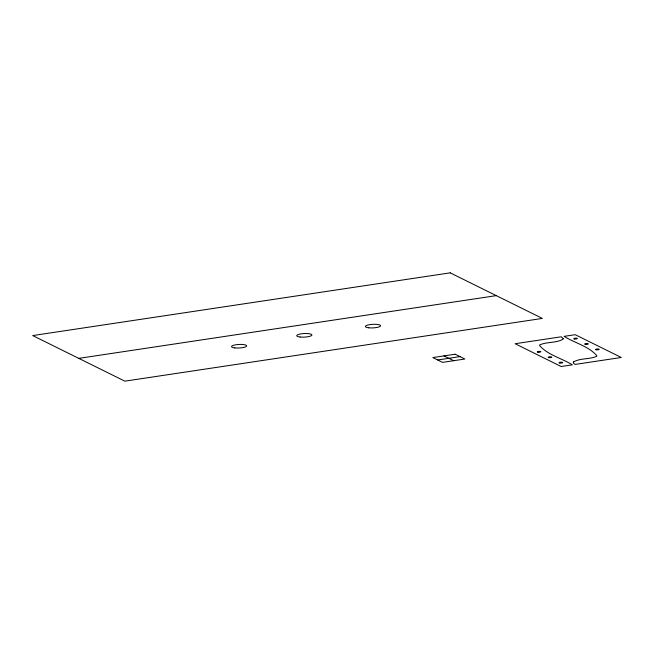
<?xml version="1.0" encoding="UTF-8"?>
<svg xmlns="http://www.w3.org/2000/svg" width="654" height="654" viewBox="0 0 654 654"><rect width="100%" height="100%" fill="white"/><g stroke="black" fill="none" stroke-linecap="round" stroke-linejoin="round"><path stroke-width="0.98" d="M78.774 358.367L496.28 295.633M437.673 359.978L459.999 356.618M443.984 355.899L453.688 360.697M563.249 338.698L563.004 339.23C555.998 343.268 547.063 341.617 539.787 344.871L539.493 345.41C547.586 354.967 561.811 358.245 572.348 364.842L561.181 366.518L515.107 343.726L561.255 336.794L563.249 338.698M573.403 361.973L573.337 363.093L575.152 364.417L621.3 357.485L575.226 334.693L564.067 336.369C574.596 342.966 588.821 346.236 596.914 355.801L596.62 356.332C589.352 359.586 580.409 357.934 573.403 361.973M450.205 272.841L32.7 335.576L124.849 381.159L542.354 318.424L450.205 272.841M455.151 354.223L432.825 357.575L442.521 362.373L464.847 359.021L455.151 354.223M596.342 349.792A1.831 0.433 -2.9 0 0 599.187 349.326A1.831 0.433 -2.9 0 0 596.554 349.04A1.831 0.433 -2.9 0 0 596.342 349.792M538.029 352.228A1.831 0.433 -2.9 0 0 540.866 351.762A1.831 0.433 -2.9 0 0 538.242 351.476A1.831 0.433 -2.9 0 0 538.029 352.228M548.943 357.624A1.831 0.433 -2.9 0 0 551.78 357.166A1.831 0.433 -2.9 0 0 549.156 356.871A1.831 0.433 -2.9 0 0 548.943 357.624M559.857 363.027A1.831 0.433 -2.9 0 0 562.693 362.561A1.831 0.433 -2.9 0 0 560.069 362.267A1.831 0.433 -2.9 0 0 559.857 363.027M585.428 344.388A1.831 0.433 -2.9 0 0 588.273 343.93A1.831 0.433 -2.9 0 0 585.649 343.636A1.831 0.433 -2.9 0 0 585.428 344.388M574.523 338.993A1.831 0.433 -2.9 0 0 577.359 338.527A1.831 0.433 -2.9 0 0 574.735 338.241A1.831 0.433 -2.9 0 0 574.523 338.993M234.86 347.92A7.619 1.79 -2.9 0 0 246.689 345.982A7.619 1.79 -2.9 0 0 235.751 344.781A7.619 1.79 -2.9 0 0 234.86 347.92M368.774 327.801A7.619 1.79 -2.9 0 0 380.603 325.864A7.619 1.79 -2.9 0 0 369.665 324.654A7.619 1.79 -2.9 0 0 368.774 327.801M300.121 337.023A7.619 1.79 -2.9 0 0 311.95 335.085A7.619 1.79 -2.9 0 0 301.012 333.875A7.619 1.79 -2.9 0 0 300.121 337.023"/></g></svg>
